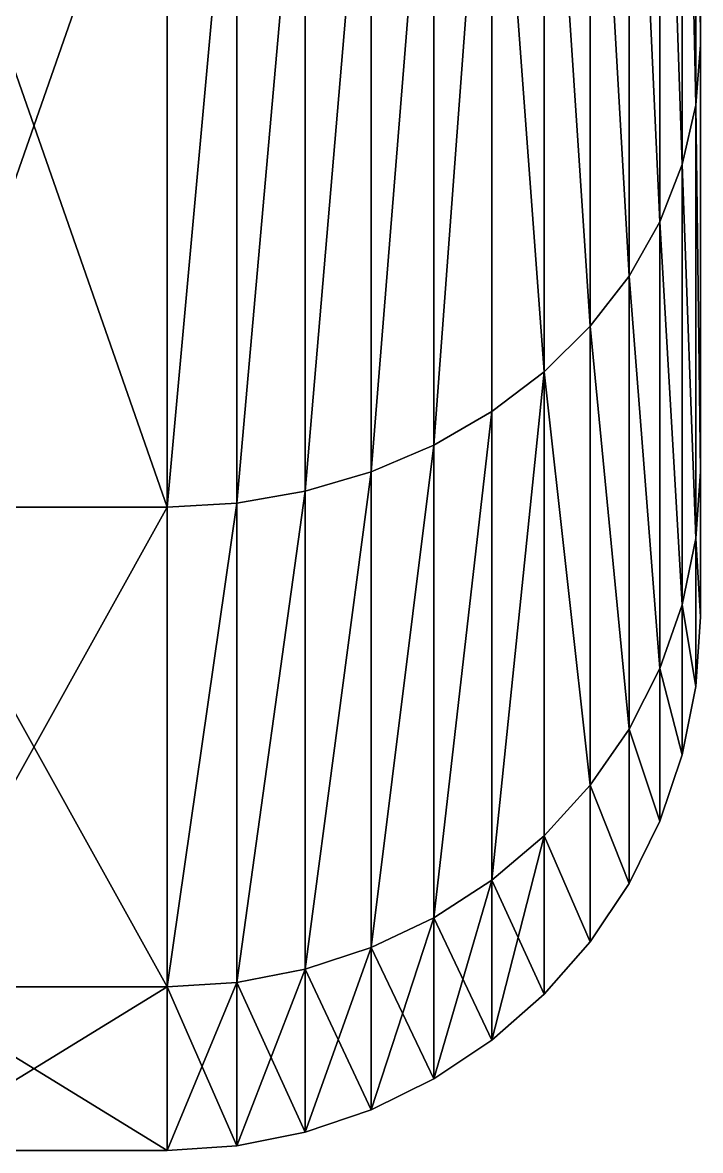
# Model space of a CAD drawing. Header units: millimetres. Extents: x 779 to 931, y 271 to 417.
# Drawn here: x 872.602 to 873.873, y 351.469 to 353.583 of the extents above; entities that cross this region are included whole.
import ezdxf

# ---------------------------------------------------------------- set-up
doc = ezdxf.new("R2010")
doc.units = ezdxf.units.MM

msp = doc.modelspace()

# ---------------------------------------------------------------- linework, layer by layer
at = {"extrusion": (1, -1.22465e-16, -1.83697e-16)}
for p, q in [((873.8732, 354.8125, 19.5035), (873.8732, 353.5412, 17.8467)), ((873.8732, 353.5412, 9.8467), (873.8732, 354.8125, 8.1898)), ((873.8646, 353.4281, 9.7814), (873.8646, 354.7202, 8.0975)), ((873.8646, 354.7202, 19.5958), (873.8646, 353.4281, 17.9119)), ((873.8391, 353.317, 9.7173), (873.8391, 354.6295, 8.0068)), ((873.8391, 354.6295, 19.6865), (873.8391, 353.317, 17.9761)), ((873.797, 353.2097, 9.6553), (873.797, 354.5419, 7.9192)), ((873.797, 354.5419, 19.7741), (873.797, 353.2097, 18.038)), ((873.7392, 353.1081, 9.5967), (873.7392, 354.459, 7.8363)), ((873.7392, 354.459, 19.8571), (873.7392, 353.1081, 18.0967)), ((873.6665, 353.014, 9.5423), (873.6665, 354.382, 7.7594)), ((873.6665, 354.382, 19.934), (873.6665, 353.014, 18.151)), ((873.5803, 352.9288, 9.4931), (873.5803, 354.3125, 7.6898)), ((873.5803, 354.3125, 20.0035), (873.5803, 352.9288, 18.2002)), ((873.4819, 352.8541, 9.45), (873.4819, 354.2515, 7.6288)), ((873.4819, 354.2515, 20.0645), (873.4819, 352.8541, 18.2433)), ((873.3732, 354.2001, 20.1159), (873.3732, 352.7912, 18.2797)), ((873.3732, 352.7912, 9.4137), (873.3732, 354.2001, 7.5774)), ((873.2558, 352.7411, 9.3847), (873.2558, 354.1592, 7.5365)), ((873.2558, 354.1592, 20.1568), (873.2558, 352.7411, 18.3086)), ((873.132, 352.7046, 9.3637), (873.132, 354.1295, 7.5068)), ((873.132, 354.1295, 20.1865), (873.132, 352.7046, 18.3296)), ((872.8732, 354.1054, 20.2106), (872.8732, 352.6751, 18.3467)), ((872.8732, 352.6751, 9.3467), (872.8732, 354.1054, 7.4827)), ((873.0037, 352.6825, 9.3509), (873.0037, 354.1115, 7.4888)), ((873.0037, 354.1115, 20.2046), (873.0037, 352.6825, 18.3424)), ((873.8732, 353.478, 13.8467), (873.8732, 353.7162, 12.0372)), ((873.8732, 353.7162, 15.6562), (873.8732, 353.478, 13.8467)), ((873.8732, 353.5412, 9.8467), (873.8646, 353.4281, 9.7814)), ((873.8732, 353.5412, 17.8467), (873.8646, 353.4281, 17.9119)), ((873.8732, 352.742, 11.7761), (873.8732, 353.5412, 9.8467)), ((873.8732, 353.5412, 17.8467), (873.8732, 352.742, 15.9172)), ((873.8646, 353.4281, 9.7814), (873.8391, 353.317, 9.7173)), ((873.8646, 353.4281, 17.9119), (873.8391, 353.317, 17.9761)), ((873.8646, 352.6159, 11.7423), (873.8646, 353.4281, 9.7814)), ((873.8646, 353.4281, 17.9119), (873.8646, 352.6159, 15.951)), ((873.8391, 353.317, 17.9761), (873.797, 353.2097, 18.038)), ((873.8391, 353.317, 9.7173), (873.797, 353.2097, 9.6553)), ((873.8391, 352.492, 11.7091), (873.8391, 353.317, 9.7173)), ((873.8391, 353.317, 17.9761), (873.8391, 352.492, 15.9842)), ((873.797, 353.2097, 9.6553), (873.7392, 353.1081, 9.5967)), ((873.797, 353.2097, 18.038), (873.7392, 353.1081, 18.0967)), ((873.797, 352.3723, 11.6771), (873.797, 353.2097, 9.6553)), ((873.797, 353.2097, 18.038), (873.797, 352.3723, 16.0163)), ((873.7392, 353.1081, 9.5967), (873.6665, 353.014, 9.5423)), ((873.7392, 353.1081, 18.0967), (873.6665, 353.014, 18.151)), ((873.7392, 353.1081, 18.0967), (873.7392, 352.259, 16.0466)), ((873.7392, 352.259, 11.6467), (873.7392, 353.1081, 9.5967)), ((873.6665, 353.014, 9.5423), (873.5803, 352.9288, 9.4931)), ((873.6665, 353.014, 18.151), (873.5803, 352.9288, 18.2002)), ((873.6665, 352.1539, 11.6186), (873.6665, 353.014, 9.5423)), ((873.6665, 353.014, 18.151), (873.6665, 352.1539, 16.0748)), ((873.5803, 352.9288, 18.2002), (873.4819, 352.8541, 18.2433)), ((873.5803, 352.9288, 9.4931), (873.4819, 352.8541, 9.45)), ((873.5803, 352.0589, 11.5931), (873.5803, 352.9288, 9.4931)), ((873.5803, 352.9288, 18.2002), (873.5803, 352.0589, 16.1002)), ((873.4819, 352.8541, 9.45), (873.3732, 352.7912, 9.4137)), ((873.4819, 352.8541, 18.2433), (873.3732, 352.7912, 18.2797)), ((873.4819, 351.9756, 11.5708), (873.4819, 352.8541, 9.45)), ((873.4819, 352.8541, 18.2433), (873.4819, 351.9756, 16.1226)), ((873.3732, 352.7912, 9.4137), (873.2558, 352.7411, 9.3847)), ((873.3732, 352.7912, 18.2797), (873.2558, 352.7411, 18.3086)), ((873.3732, 352.7912, 18.2797), (873.3732, 351.9054, 16.1414)), ((873.3732, 351.9054, 11.552), (873.3732, 352.7912, 9.4137)), ((873.2558, 352.7411, 18.3086), (873.132, 352.7046, 18.3296)), ((873.2558, 352.7411, 9.3847), (873.132, 352.7046, 9.3637)), ((873.2558, 351.8496, 11.537), (873.2558, 352.7411, 9.3847)), ((873.2558, 352.7411, 18.3086), (873.2558, 351.8496, 16.1563)), ((873.8732, 352.742, 11.7761), (873.8646, 352.6159, 11.7423)), ((873.8732, 352.742, 15.9172), (873.8646, 352.6159, 15.951)), ((873.8732, 352.4694, 13.8467), (873.8732, 352.742, 11.7761)), ((873.8732, 352.742, 15.9172), (873.8732, 352.4694, 13.8467)), ((873.132, 352.7046, 18.3296), (873.0037, 352.6825, 18.3424)), ((873.132, 352.7046, 9.3637), (873.0037, 352.6825, 9.3509)), ((873.132, 351.8089, 11.5261), (873.132, 352.7046, 9.3637)), ((873.132, 352.7046, 18.3296), (873.132, 351.8089, 16.1672)), ((873.0037, 352.6825, 18.3424), (872.8732, 352.6751, 18.3467)), ((873.0037, 352.6825, 9.3509), (872.8732, 352.6751, 9.3467)), ((873.0037, 352.6825, 18.3424), (873.0037, 351.7843, 16.1738)), ((873.0037, 351.7843, 11.5195), (873.0037, 352.6825, 9.3509)), ((872.3732, 352.6751, 9.3467), (872.8732, 352.6751, 9.3467)), ((872.3732, 352.6751, 18.3467), (872.8732, 352.6751, 18.3467)), ((872.8732, 351.776, 11.5173), (872.8732, 352.6751, 9.3467)), ((872.8732, 352.6751, 18.3467), (872.8732, 351.776, 16.176)), ((873.8646, 352.6159, 11.7423), (873.8391, 352.492, 11.7091)), ((873.8646, 352.6159, 15.951), (873.8391, 352.492, 15.9842)), ((873.8646, 352.3388, 13.8467), (873.8646, 352.6159, 11.7423)), ((873.8646, 352.6159, 15.951), (873.8646, 352.3388, 13.8467)), ((873.8391, 352.492, 11.7091), (873.797, 352.3723, 11.6771)), ((873.8391, 352.492, 15.9842), (873.797, 352.3723, 16.0163)), ((873.8391, 352.2105, 13.8467), (873.8391, 352.492, 11.7091)), ((873.8391, 352.492, 15.9842), (873.8391, 352.2105, 13.8467)), ((873.8646, 352.3388, 13.8467), (873.8732, 352.4694, 13.8467)), ((873.797, 352.3723, 16.0163), (873.7392, 352.259, 16.0466)), ((873.797, 352.3723, 11.6771), (873.7392, 352.259, 11.6467)), ((873.797, 352.0867, 13.8467), (873.797, 352.3723, 11.6771)), ((873.797, 352.3723, 16.0163), (873.797, 352.0867, 13.8467)), ((873.8391, 352.2105, 13.8467), (873.8646, 352.3388, 13.8467)), ((873.7392, 352.259, 11.6467), (873.6665, 352.1539, 11.6186)), ((873.7392, 352.259, 16.0466), (873.6665, 352.1539, 16.0748)), ((873.7392, 351.9694, 13.8467), (873.7392, 352.259, 11.6467)), ((873.7392, 352.259, 16.0466), (873.7392, 351.9694, 13.8467)), ((873.797, 352.0867, 13.8467), (873.8391, 352.2105, 13.8467)), ((873.6665, 352.1539, 11.6186), (873.5803, 352.0589, 11.5931)), ((873.6665, 352.1539, 16.0748), (873.5803, 352.0589, 16.1002)), ((873.6665, 352.1539, 16.0748), (873.6665, 351.8606, 13.8467)), ((873.6665, 351.8606, 13.8467), (873.6665, 352.1539, 11.6186)), ((873.7392, 351.9694, 13.8467), (873.797, 352.0867, 13.8467)), ((873.5803, 352.0589, 11.5931), (873.4819, 351.9756, 11.5708)), ((873.5803, 352.0589, 16.1002), (873.4819, 351.9756, 16.1226)), ((873.5803, 351.7623, 13.8467), (873.5803, 352.0589, 11.5931)), ((873.5803, 352.0589, 16.1002), (873.5803, 351.7623, 13.8467)), ((873.4819, 351.9756, 11.5708), (873.3732, 351.9054, 11.552)), ((873.4819, 351.9756, 16.1226), (873.3732, 351.9054, 16.1414)), ((873.4819, 351.676, 13.8467), (873.4819, 351.9756, 11.5708)), ((873.4819, 351.9756, 16.1226), (873.4819, 351.676, 13.8467)), ((873.6665, 351.8606, 13.8467), (873.7392, 351.9694, 13.8467)), ((873.3732, 351.9054, 11.552), (873.2558, 351.8496, 11.537)), ((873.3732, 351.9054, 16.1414), (873.2558, 351.8496, 16.1563)), ((873.3732, 351.6033, 13.8467), (873.3732, 351.9054, 11.552)), ((873.3732, 351.9054, 16.1414), (873.3732, 351.6033, 13.8467)), ((873.5803, 351.7623, 13.8467), (873.6665, 351.8606, 13.8467)), ((873.2558, 351.8496, 16.1563), (873.132, 351.8089, 16.1672)), ((873.2558, 351.8496, 11.537), (873.132, 351.8089, 11.5261)), ((873.2558, 351.5455, 13.8467), (873.2558, 351.8496, 11.537)), ((873.2558, 351.8496, 16.1563), (873.2558, 351.5455, 13.8467)), ((873.132, 351.8089, 11.5261), (873.0037, 351.7843, 11.5195)), ((873.132, 351.8089, 16.1672), (873.0037, 351.7843, 16.1738)), ((873.132, 351.5034, 13.8467), (873.132, 351.8089, 11.5261)), ((873.132, 351.8089, 16.1672), (873.132, 351.5034, 13.8467)), ((872.3732, 351.776, 16.176), (872.8732, 351.776, 16.176)), ((872.3732, 351.776, 11.5173), (872.8732, 351.776, 11.5173)), ((873.0037, 351.7843, 11.5195), (872.8732, 351.776, 11.5173)), ((873.0037, 351.7843, 16.1738), (872.8732, 351.776, 16.176)), ((872.8732, 351.4694, 13.8467), (872.8732, 351.776, 11.5173)), ((872.8732, 351.776, 16.176), (872.8732, 351.4694, 13.8467)), ((873.0037, 351.4779, 13.8467), (873.0037, 351.7843, 11.5195)), ((873.0037, 351.7843, 16.1738), (873.0037, 351.4779, 13.8467)), ((873.4819, 351.676, 13.8467), (873.5803, 351.7623, 13.8467)), ((873.3732, 351.6033, 13.8467), (873.4819, 351.676, 13.8467)), ((873.2558, 351.5455, 13.8467), (873.3732, 351.6033, 13.8467)), ((873.132, 351.5034, 13.8467), (873.2558, 351.5455, 13.8467)), ((873.0037, 351.4779, 13.8467), (873.132, 351.5034, 13.8467)), ((872.8732, 351.4694, 13.8467), (873.0037, 351.4779, 13.8467)), ((872.3732, 351.4694, 13.8467), (872.8732, 351.4694, 13.8467))]:
    msp.add_line(p, q, dxfattribs=at)

# ---------------------------------------------------------------- meshes
at = {"color": 160, "true_color": 0x3232ff}
mesh = msp.add_polyface(dxfattribs=at)
corners = [(873.8732, 368.1968, 15.9172), (873.8732, 368.1968, 11.7761), (873.8732, 368.4694, 13.8467), (873.8732, 367.3976, 17.8467), (873.8732, 367.4607, 13.8467), (873.8732, 367.2225, 15.6562), (873.8732, 366.1262, 19.5035), (873.8732, 366.5241, 17.3424), (873.8732, 365.413, 18.7903), (873.8732, 364.4694, 20.7749), (873.8732, 363.965, 19.9014), (873.8732, 362.5399, 21.5741), (873.8732, 362.2789, 20.5998), (873.8732, 360.4694, 21.8467), (873.8732, 360.4694, 20.838), (873.8732, 358.3988, 21.5741), (873.8732, 358.6599, 20.5998), (873.8732, 356.9737, 19.9014), (873.8732, 356.4694, 20.7749), (873.8732, 355.5257, 18.7903), (873.8732, 354.8125, 19.5035), (873.8732, 354.4147, 17.3424), (873.8732, 353.5412, 17.8467), (873.8732, 353.7162, 15.6562), (873.8732, 353.478, 13.8467), (873.8732, 352.742, 15.9172), (873.8732, 367.3976, 9.8467), (873.8732, 367.2225, 12.0372), (873.8732, 366.1262, 8.1898), (873.8732, 366.5241, 10.351), (873.8732, 365.413, 8.903), (873.8732, 364.4694, 6.9185), (873.8732, 363.965, 7.792), (873.8732, 362.5399, 6.1193), (873.8732, 362.2789, 7.0935), (873.8732, 360.4694, 5.8467), (873.8732, 360.4694, 6.8553), (873.8732, 358.6599, 7.0935), (873.8732, 358.3988, 6.1193), (873.8732, 356.9737, 7.792), (873.8732, 356.4694, 6.9185), (873.8732, 355.5257, 8.903), (873.8732, 354.8125, 8.1898), (873.8732, 354.4147, 10.351), (873.8732, 353.5412, 9.8467), (873.8732, 353.7162, 12.0372), (873.8732, 352.742, 11.7761), (873.8732, 352.4694, 13.8467)]
mesh.append_faces([[corners[k] for k in face] for face in [(0, 1, 2), (46, 25, 47)]], dxfattribs={"vtx0": -1, "color": 160})
mesh.append_faces([[corners[k] for k in face] for face in [(4, 3, 5), (5, 6, 7), (7, 6, 8), (8, 9, 10), (10, 11, 12), (12, 13, 14), (14, 15, 16), (16, 15, 17), (17, 18, 19), (19, 20, 21), (21, 22, 23), (23, 22, 24), (26, 27, 28), (28, 30, 31), (31, 32, 33), (33, 34, 35), (35, 37, 38), (38, 39, 40), (40, 41, 42), (42, 43, 44), (44, 24, 46)]], dxfattribs={"vtx0": -1, "vtx1": -1, "color": 160})
mesh.append_faces([[corners[k] for k in face] for face in [(1, 3, 4), (46, 24, 25)]], dxfattribs={"vtx0": -1, "vtx1": -1, "vtx2": -1, "color": 160})
mesh.append_faces([[corners[k] for k in face] for face in [(1, 0, 3), (5, 3, 6), (8, 6, 9), (10, 9, 11), (12, 11, 13), (14, 13, 15), (17, 15, 18), (19, 18, 20), (21, 20, 22), (24, 22, 25), (4, 26, 1), (26, 4, 27), (28, 27, 29), (28, 29, 30), (31, 30, 32), (33, 32, 34), (35, 34, 36), (35, 36, 37), (38, 37, 39), (40, 39, 41), (42, 41, 43), (44, 43, 45), (44, 45, 24)]], dxfattribs={"vtx0": -1, "vtx2": -1, "color": 160})
mesh = msp.add_polyface()
corners = [(873.8732, 367.2225, 15.6562), (873.8732, 367.2225, 12.0372), (873.8732, 367.4607, 13.8467), (873.8732, 366.5241, 17.3424), (873.8732, 366.5241, 10.351), (873.8732, 365.413, 18.7903), (873.8732, 365.413, 8.903), (873.8732, 364.9392, 13.8467), (873.8732, 364.7869, 15.0035), (873.8732, 363.965, 19.9014), (873.8732, 364.3403, 16.0816), (873.8732, 363.63, 17.0073), (873.8732, 362.2789, 20.5998), (873.8732, 362.7043, 17.7176), (873.8732, 361.6262, 18.1642), (873.8732, 360.4694, 20.838), (873.8732, 360.4694, 18.3165), (873.8732, 358.6599, 20.5998), (873.8732, 359.3125, 18.1642), (873.8732, 358.2345, 17.7176), (873.8732, 356.9737, 19.9014), (873.8732, 357.3087, 17.0073), (873.8732, 356.5984, 16.0816), (873.8732, 355.5257, 18.7903), (873.8732, 356.1519, 15.0035), (873.8732, 355.9996, 13.8467), (873.8732, 364.7869, 12.6898), (873.8732, 363.965, 7.792), (873.8732, 364.3403, 11.6118), (873.8732, 363.63, 10.686), (873.8732, 362.2789, 7.0935), (873.8732, 362.7043, 9.9757), (873.8732, 361.6262, 9.5292), (873.8732, 360.4694, 6.8553), (873.8732, 360.4694, 9.3769), (873.8732, 359.3125, 9.5292), (873.8732, 358.6599, 7.0935), (873.8732, 358.2345, 9.9757), (873.8732, 356.9737, 7.792), (873.8732, 357.3087, 10.686), (873.8732, 356.5984, 11.6118), (873.8732, 355.5257, 8.903), (873.8732, 356.1519, 12.6898), (873.8732, 354.4147, 17.3424), (873.8732, 354.4147, 10.351), (873.8732, 353.7162, 15.6562), (873.8732, 353.7162, 12.0372), (873.8732, 353.478, 13.8467)]
mesh.append_faces([[corners[k] for k in face] for face in [(0, 1, 2), (46, 45, 47)]], dxfattribs={"vtx0": -1})
mesh.append_faces([[corners[k] for k in face] for face in [(1, 3, 4), (4, 5, 6), (7, 5, 8), (8, 9, 10), (10, 9, 11), (11, 12, 13), (13, 12, 14), (14, 15, 16), (16, 17, 18), (18, 17, 19), (19, 20, 21), (21, 20, 22), (22, 23, 24), (24, 23, 25), (6, 26, 27), (26, 6, 7), (27, 29, 30), (30, 32, 33), (33, 35, 36), (36, 37, 38), (38, 40, 41), (41, 43, 44), (44, 45, 46)]], dxfattribs={"vtx0": -1, "vtx1": -1})
mesh.append_faces([[corners[k] for k in face] for face in [(6, 5, 7), (41, 25, 23)]], dxfattribs={"vtx0": -1, "vtx1": -1, "vtx2": -1})
mesh.append_faces([[corners[k] for k in face] for face in [(1, 0, 3), (4, 3, 5), (8, 5, 9), (11, 9, 12), (14, 12, 15), (16, 15, 17), (19, 17, 20), (22, 20, 23), (27, 26, 28), (27, 28, 29), (30, 29, 31), (30, 31, 32), (33, 32, 34), (33, 34, 35), (36, 35, 37), (38, 37, 39), (38, 39, 40), (41, 40, 42), (41, 42, 25), (41, 23, 43), (44, 43, 45)]], dxfattribs={"vtx0": -1, "vtx2": -1})
mesh = msp.add_polyface(dxfattribs=at)
corners = [(873.8732, 353.5412, 9.8467), (873.8646, 354.7202, 8.0975), (873.8732, 354.8125, 8.1898), (873.8646, 353.4281, 9.7814)]
mesh.append_faces([[corners[k] for k in face] for face in [(0, 1, 2), (1, 0, 3)]], dxfattribs={"vtx0": -1, "color": 160})
mesh = msp.add_polyface(dxfattribs=at)
corners = [(873.8646, 354.7202, 19.5958), (873.8732, 353.5412, 17.8467), (873.8732, 354.8125, 19.5035), (873.8646, 353.4281, 17.9119)]
mesh.append_faces([[corners[k] for k in face] for face in [(0, 1, 2), (1, 0, 3)]], dxfattribs={"vtx0": -1, "color": 160})
mesh = msp.add_polyface(dxfattribs=at)
corners = [(873.8646, 353.4281, 9.7814), (873.8391, 354.6295, 8.0068), (873.8646, 354.7202, 8.0975), (873.8391, 353.317, 9.7173)]
mesh.append_faces([[corners[k] for k in face] for face in [(0, 1, 2), (1, 0, 3)]], dxfattribs={"vtx0": -1, "color": 160})
mesh = msp.add_polyface(dxfattribs=at)
corners = [(873.8391, 354.6295, 19.6865), (873.8646, 353.4281, 17.9119), (873.8646, 354.7202, 19.5958), (873.8391, 353.317, 17.9761)]
mesh.append_faces([[corners[k] for k in face] for face in [(0, 1, 2), (1, 0, 3)]], dxfattribs={"vtx0": -1, "color": 160})
mesh = msp.add_polyface(dxfattribs=at)
corners = [(873.8391, 353.317, 9.7173), (873.797, 354.5419, 7.9192), (873.8391, 354.6295, 8.0068), (873.797, 353.2097, 9.6553)]
mesh.append_faces([[corners[k] for k in face] for face in [(0, 1, 2), (1, 0, 3)]], dxfattribs={"vtx0": -1, "color": 160})
mesh = msp.add_polyface(dxfattribs=at)
corners = [(873.797, 354.5419, 19.7741), (873.8391, 353.317, 17.9761), (873.8391, 354.6295, 19.6865), (873.797, 353.2097, 18.038)]
mesh.append_faces([[corners[k] for k in face] for face in [(0, 1, 2), (1, 0, 3)]], dxfattribs={"vtx0": -1, "color": 160})
mesh = msp.add_polyface(dxfattribs=at)
corners = [(873.797, 353.2097, 9.6553), (873.7392, 354.459, 7.8363), (873.797, 354.5419, 7.9192), (873.7392, 353.1081, 9.5967)]
mesh.append_faces([[corners[k] for k in face] for face in [(0, 1, 2), (1, 0, 3)]], dxfattribs={"vtx0": -1, "color": 160})
mesh = msp.add_polyface(dxfattribs=at)
corners = [(873.7392, 354.459, 19.8571), (873.797, 353.2097, 18.038), (873.797, 354.5419, 19.7741), (873.7392, 353.1081, 18.0967)]
mesh.append_faces([[corners[k] for k in face] for face in [(0, 1, 2), (1, 0, 3)]], dxfattribs={"vtx0": -1, "color": 160})
mesh = msp.add_polyface(dxfattribs=at)
corners = [(873.7392, 353.1081, 9.5967), (873.6665, 354.382, 7.7594), (873.7392, 354.459, 7.8363), (873.6665, 353.014, 9.5423)]
mesh.append_faces([[corners[k] for k in face] for face in [(0, 1, 2), (1, 0, 3)]], dxfattribs={"vtx0": -1, "color": 160})
mesh = msp.add_polyface(dxfattribs=at)
corners = [(873.6665, 354.382, 19.934), (873.7392, 353.1081, 18.0967), (873.7392, 354.459, 19.8571), (873.6665, 353.014, 18.151)]
mesh.append_faces([[corners[k] for k in face] for face in [(0, 1, 2), (1, 0, 3)]], dxfattribs={"vtx0": -1, "color": 160})
mesh = msp.add_polyface(dxfattribs=at)
corners = [(873.6665, 353.014, 9.5423), (873.5803, 354.3125, 7.6898), (873.6665, 354.382, 7.7594), (873.5803, 352.9288, 9.4931)]
mesh.append_faces([[corners[k] for k in face] for face in [(0, 1, 2), (1, 0, 3)]], dxfattribs={"vtx0": -1, "color": 160})
mesh = msp.add_polyface(dxfattribs=at)
corners = [(873.5803, 354.3125, 20.0035), (873.6665, 353.014, 18.151), (873.6665, 354.382, 19.934), (873.5803, 352.9288, 18.2002)]
mesh.append_faces([[corners[k] for k in face] for face in [(0, 1, 2), (1, 0, 3)]], dxfattribs={"vtx0": -1, "color": 160})
mesh = msp.add_polyface(dxfattribs=at)
corners = [(873.5803, 352.9288, 9.4931), (873.4819, 354.2515, 7.6288), (873.5803, 354.3125, 7.6898), (873.4819, 352.8541, 9.45)]
mesh.append_faces([[corners[k] for k in face] for face in [(0, 1, 2), (1, 0, 3)]], dxfattribs={"vtx0": -1, "color": 160})
mesh = msp.add_polyface(dxfattribs=at)
corners = [(873.4819, 354.2515, 20.0645), (873.5803, 352.9288, 18.2002), (873.5803, 354.3125, 20.0035), (873.4819, 352.8541, 18.2433)]
mesh.append_faces([[corners[k] for k in face] for face in [(0, 1, 2), (1, 0, 3)]], dxfattribs={"vtx0": -1, "color": 160})
mesh = msp.add_polyface(dxfattribs=at)
corners = [(873.3732, 352.7912, 9.4137), (873.4819, 354.2515, 7.6288), (873.4819, 352.8541, 9.45), (873.3732, 354.2001, 7.5774)]
mesh.append_faces([[corners[k] for k in face] for face in [(0, 1, 2), (1, 0, 3)]], dxfattribs={"vtx0": -1, "color": 160})
mesh = msp.add_polyface(dxfattribs=at)
corners = [(873.3732, 352.7912, 18.2797), (873.4819, 354.2515, 20.0645), (873.3732, 354.2001, 20.1159), (873.4819, 352.8541, 18.2433)]
mesh.append_faces([[corners[k] for k in face] for face in [(0, 1, 2), (1, 0, 3)]], dxfattribs={"vtx0": -1, "color": 160})
mesh = msp.add_polyface(dxfattribs=at)
corners = [(873.2558, 352.7411, 9.3847), (873.3732, 354.2001, 7.5774), (873.3732, 352.7912, 9.4137), (873.2558, 354.1592, 7.5365)]
mesh.append_faces([[corners[k] for k in face] for face in [(0, 1, 2), (1, 0, 3)]], dxfattribs={"vtx0": -1, "color": 160})
mesh = msp.add_polyface(dxfattribs=at)
corners = [(873.2558, 352.7411, 18.3086), (873.3732, 354.2001, 20.1159), (873.2558, 354.1592, 20.1568), (873.3732, 352.7912, 18.2797)]
mesh.append_faces([[corners[k] for k in face] for face in [(0, 1, 2), (1, 0, 3)]], dxfattribs={"vtx0": -1, "color": 160})
mesh = msp.add_polyface(dxfattribs=at)
corners = [(873.132, 352.7046, 9.3637), (873.2558, 354.1592, 7.5365), (873.2558, 352.7411, 9.3847), (873.132, 354.1295, 7.5068)]
mesh.append_faces([[corners[k] for k in face] for face in [(0, 1, 2), (1, 0, 3)]], dxfattribs={"vtx0": -1, "color": 160})
mesh = msp.add_polyface(dxfattribs=at)
corners = [(873.132, 352.7046, 18.3296), (873.2558, 354.1592, 20.1568), (873.132, 354.1295, 20.1865), (873.2558, 352.7411, 18.3086)]
mesh.append_faces([[corners[k] for k in face] for face in [(0, 1, 2), (1, 0, 3)]], dxfattribs={"vtx0": -1, "color": 160})
mesh = msp.add_polyface(dxfattribs=at)
corners = [(873.0037, 352.6825, 9.3509), (873.132, 354.1295, 7.5068), (873.132, 352.7046, 9.3637), (873.0037, 354.1115, 7.4888)]
mesh.append_faces([[corners[k] for k in face] for face in [(0, 1, 2), (1, 0, 3)]], dxfattribs={"vtx0": -1, "color": 160})
mesh = msp.add_polyface(dxfattribs=at)
corners = [(873.0037, 352.6825, 18.3424), (873.132, 354.1295, 20.1865), (873.0037, 354.1115, 20.2046), (873.132, 352.7046, 18.3296)]
mesh.append_faces([[corners[k] for k in face] for face in [(0, 1, 2), (1, 0, 3)]], dxfattribs={"vtx0": -1, "color": 160})
mesh = msp.add_polyface(dxfattribs=at)
corners = [(872.3732, 354.1054, 7.4827), (872.8732, 352.6751, 9.3467), (872.3732, 352.6751, 9.3467), (872.8732, 354.1054, 7.4827)]
mesh.append_faces([[corners[k] for k in face] for face in [(0, 1, 2), (1, 0, 3)]], dxfattribs={"vtx0": -1, "color": 160})
mesh = msp.add_polyface(dxfattribs=at)
corners = [(872.3732, 352.6751, 18.3467), (872.8732, 354.1054, 20.2106), (872.3732, 354.1054, 20.2106), (872.8732, 352.6751, 18.3467)]
mesh.append_faces([[corners[k] for k in face] for face in [(0, 1, 2), (1, 0, 3)]], dxfattribs={"vtx0": -1, "color": 160})
mesh = msp.add_polyface(dxfattribs=at)
corners = [(872.8732, 352.6751, 9.3467), (873.0037, 354.1115, 7.4888), (873.0037, 352.6825, 9.3509), (872.8732, 354.1054, 7.4827)]
mesh.append_faces([[corners[k] for k in face] for face in [(0, 1, 2), (1, 0, 3)]], dxfattribs={"vtx0": -1, "color": 160})
mesh = msp.add_polyface(dxfattribs=at)
corners = [(872.8732, 352.6751, 18.3467), (873.0037, 354.1115, 20.2046), (872.8732, 354.1054, 20.2106), (873.0037, 352.6825, 18.3424)]
mesh.append_faces([[corners[k] for k in face] for face in [(0, 1, 2), (1, 0, 3)]], dxfattribs={"vtx0": -1, "color": 160})
mesh = msp.add_polyface(dxfattribs=at)
corners = [(873.8732, 352.742, 11.7761), (873.8646, 353.4281, 9.7814), (873.8732, 353.5412, 9.8467), (873.8646, 352.6159, 11.7423)]
mesh.append_faces([[corners[k] for k in face] for face in [(0, 1, 2), (1, 0, 3)]], dxfattribs={"vtx0": -1, "color": 160})
mesh = msp.add_polyface(dxfattribs=at)
corners = [(873.8646, 353.4281, 17.9119), (873.8732, 352.742, 15.9172), (873.8732, 353.5412, 17.8467), (873.8646, 352.6159, 15.951)]
mesh.append_faces([[corners[k] for k in face] for face in [(0, 1, 2), (1, 0, 3)]], dxfattribs={"vtx0": -1, "color": 160})
mesh = msp.add_polyface(dxfattribs=at)
corners = [(873.8646, 352.6159, 11.7423), (873.8391, 353.317, 9.7173), (873.8646, 353.4281, 9.7814), (873.8391, 352.492, 11.7091)]
mesh.append_faces([[corners[k] for k in face] for face in [(0, 1, 2), (1, 0, 3)]], dxfattribs={"vtx0": -1, "color": 160})
mesh = msp.add_polyface(dxfattribs=at)
corners = [(873.8391, 353.317, 17.9761), (873.8646, 352.6159, 15.951), (873.8646, 353.4281, 17.9119), (873.8391, 352.492, 15.9842)]
mesh.append_faces([[corners[k] for k in face] for face in [(0, 1, 2), (1, 0, 3)]], dxfattribs={"vtx0": -1, "color": 160})
mesh = msp.add_polyface(dxfattribs=at)
corners = [(873.8391, 352.492, 11.7091), (873.797, 353.2097, 9.6553), (873.8391, 353.317, 9.7173), (873.797, 352.3723, 11.6771)]
mesh.append_faces([[corners[k] for k in face] for face in [(0, 1, 2), (1, 0, 3)]], dxfattribs={"vtx0": -1, "color": 160})
mesh = msp.add_polyface(dxfattribs=at)
corners = [(873.797, 353.2097, 18.038), (873.8391, 352.492, 15.9842), (873.8391, 353.317, 17.9761), (873.797, 352.3723, 16.0163)]
mesh.append_faces([[corners[k] for k in face] for face in [(0, 1, 2), (1, 0, 3)]], dxfattribs={"vtx0": -1, "color": 160})
mesh = msp.add_polyface(dxfattribs=at)
corners = [(873.797, 352.3723, 11.6771), (873.7392, 353.1081, 9.5967), (873.797, 353.2097, 9.6553), (873.7392, 352.259, 11.6467)]
mesh.append_faces([[corners[k] for k in face] for face in [(0, 1, 2), (1, 0, 3)]], dxfattribs={"vtx0": -1, "color": 160})
mesh = msp.add_polyface(dxfattribs=at)
corners = [(873.7392, 353.1081, 18.0967), (873.797, 352.3723, 16.0163), (873.797, 353.2097, 18.038), (873.7392, 352.259, 16.0466)]
mesh.append_faces([[corners[k] for k in face] for face in [(0, 1, 2), (1, 0, 3)]], dxfattribs={"vtx0": -1, "color": 160})
mesh = msp.add_polyface(dxfattribs=at)
corners = [(873.7392, 352.259, 11.6467), (873.6665, 353.014, 9.5423), (873.7392, 353.1081, 9.5967), (873.6665, 352.1539, 11.6186)]
mesh.append_faces([[corners[k] for k in face] for face in [(0, 1, 2), (1, 0, 3)]], dxfattribs={"vtx0": -1, "color": 160})
mesh = msp.add_polyface(dxfattribs=at)
corners = [(873.6665, 353.014, 18.151), (873.7392, 352.259, 16.0466), (873.7392, 353.1081, 18.0967), (873.6665, 352.1539, 16.0748)]
mesh.append_faces([[corners[k] for k in face] for face in [(0, 1, 2), (1, 0, 3)]], dxfattribs={"vtx0": -1, "color": 160})
mesh = msp.add_polyface(dxfattribs=at)
corners = [(873.6665, 352.1539, 11.6186), (873.5803, 352.9288, 9.4931), (873.6665, 353.014, 9.5423), (873.5803, 352.0589, 11.5931)]
mesh.append_faces([[corners[k] for k in face] for face in [(0, 1, 2), (1, 0, 3)]], dxfattribs={"vtx0": -1, "color": 160})
mesh = msp.add_polyface(dxfattribs=at)
corners = [(873.5803, 352.9288, 18.2002), (873.6665, 352.1539, 16.0748), (873.6665, 353.014, 18.151), (873.5803, 352.0589, 16.1002)]
mesh.append_faces([[corners[k] for k in face] for face in [(0, 1, 2), (1, 0, 3)]], dxfattribs={"vtx0": -1, "color": 160})
mesh = msp.add_polyface(dxfattribs=at)
corners = [(873.4819, 351.9756, 11.5708), (873.5803, 352.9288, 9.4931), (873.5803, 352.0589, 11.5931), (873.4819, 352.8541, 9.45)]
mesh.append_faces([[corners[k] for k in face] for face in [(0, 1, 2), (1, 0, 3)]], dxfattribs={"vtx0": -1, "color": 160})
mesh = msp.add_polyface(dxfattribs=at)
corners = [(873.4819, 351.9756, 16.1226), (873.5803, 352.9288, 18.2002), (873.4819, 352.8541, 18.2433), (873.5803, 352.0589, 16.1002)]
mesh.append_faces([[corners[k] for k in face] for face in [(0, 1, 2), (1, 0, 3)]], dxfattribs={"vtx0": -1, "color": 160})
mesh = msp.add_polyface(dxfattribs=at)
corners = [(873.3732, 351.9054, 11.552), (873.4819, 352.8541, 9.45), (873.4819, 351.9756, 11.5708), (873.3732, 352.7912, 9.4137)]
mesh.append_faces([[corners[k] for k in face] for face in [(0, 1, 2), (1, 0, 3)]], dxfattribs={"vtx0": -1, "color": 160})
mesh = msp.add_polyface(dxfattribs=at)
corners = [(873.3732, 351.9054, 16.1414), (873.4819, 352.8541, 18.2433), (873.3732, 352.7912, 18.2797), (873.4819, 351.9756, 16.1226)]
mesh.append_faces([[corners[k] for k in face] for face in [(0, 1, 2), (1, 0, 3)]], dxfattribs={"vtx0": -1, "color": 160})
mesh = msp.add_polyface(dxfattribs=at)
corners = [(873.2558, 351.8496, 11.537), (873.3732, 352.7912, 9.4137), (873.3732, 351.9054, 11.552), (873.2558, 352.7411, 9.3847)]
mesh.append_faces([[corners[k] for k in face] for face in [(0, 1, 2), (1, 0, 3)]], dxfattribs={"vtx0": -1, "color": 160})
mesh = msp.add_polyface(dxfattribs=at)
corners = [(873.2558, 351.8496, 16.1563), (873.3732, 352.7912, 18.2797), (873.2558, 352.7411, 18.3086), (873.3732, 351.9054, 16.1414)]
mesh.append_faces([[corners[k] for k in face] for face in [(0, 1, 2), (1, 0, 3)]], dxfattribs={"vtx0": -1, "color": 160})
mesh = msp.add_polyface(dxfattribs=at)
corners = [(873.132, 351.8089, 11.5261), (873.2558, 352.7411, 9.3847), (873.2558, 351.8496, 11.537), (873.132, 352.7046, 9.3637)]
mesh.append_faces([[corners[k] for k in face] for face in [(0, 1, 2), (1, 0, 3)]], dxfattribs={"vtx0": -1, "color": 160})
mesh = msp.add_polyface(dxfattribs=at)
corners = [(873.132, 351.8089, 16.1672), (873.2558, 352.7411, 18.3086), (873.132, 352.7046, 18.3296), (873.2558, 351.8496, 16.1563)]
mesh.append_faces([[corners[k] for k in face] for face in [(0, 1, 2), (1, 0, 3)]], dxfattribs={"vtx0": -1, "color": 160})
mesh = msp.add_polyface(dxfattribs=at)
corners = [(873.8732, 352.4694, 13.8467), (873.8646, 352.6159, 11.7423), (873.8732, 352.742, 11.7761), (873.8646, 352.3388, 13.8467)]
mesh.append_faces([[corners[k] for k in face] for face in [(0, 1, 2), (1, 0, 3)]], dxfattribs={"vtx0": -1, "color": 160})
mesh = msp.add_polyface(dxfattribs=at)
corners = [(873.8646, 352.6159, 15.951), (873.8732, 352.4694, 13.8467), (873.8732, 352.742, 15.9172), (873.8646, 352.3388, 13.8467)]
mesh.append_faces([[corners[k] for k in face] for face in [(0, 1, 2), (1, 0, 3)]], dxfattribs={"vtx0": -1, "color": 160})
mesh = msp.add_polyface(dxfattribs=at)
corners = [(873.0037, 351.7843, 11.5195), (873.132, 352.7046, 9.3637), (873.132, 351.8089, 11.5261), (873.0037, 352.6825, 9.3509)]
mesh.append_faces([[corners[k] for k in face] for face in [(0, 1, 2), (1, 0, 3)]], dxfattribs={"vtx0": -1, "color": 160})
mesh = msp.add_polyface(dxfattribs=at)
corners = [(873.0037, 351.7843, 16.1738), (873.132, 352.7046, 18.3296), (873.0037, 352.6825, 18.3424), (873.132, 351.8089, 16.1672)]
mesh.append_faces([[corners[k] for k in face] for face in [(0, 1, 2), (1, 0, 3)]], dxfattribs={"vtx0": -1, "color": 160})
mesh = msp.add_polyface(dxfattribs=at)
corners = [(872.8732, 351.776, 11.5173), (873.0037, 352.6825, 9.3509), (873.0037, 351.7843, 11.5195), (872.8732, 352.6751, 9.3467)]
mesh.append_faces([[corners[k] for k in face] for face in [(0, 1, 2), (1, 0, 3)]], dxfattribs={"vtx0": -1, "color": 160})
mesh = msp.add_polyface(dxfattribs=at)
corners = [(872.8732, 351.776, 16.176), (873.0037, 352.6825, 18.3424), (872.8732, 352.6751, 18.3467), (873.0037, 351.7843, 16.1738)]
mesh.append_faces([[corners[k] for k in face] for face in [(0, 1, 2), (1, 0, 3)]], dxfattribs={"vtx0": -1, "color": 160})
mesh = msp.add_polyface(dxfattribs=at)
corners = [(872.3732, 351.776, 16.176), (872.8732, 352.6751, 18.3467), (872.3732, 352.6751, 18.3467), (872.8732, 351.776, 16.176)]
mesh.append_faces([[corners[k] for k in face] for face in [(0, 1, 2), (1, 0, 3)]], dxfattribs={"vtx0": -1, "color": 160})
mesh = msp.add_polyface(dxfattribs=at)
corners = [(872.3732, 352.6751, 9.3467), (872.8732, 351.776, 11.5173), (872.3732, 351.776, 11.5173), (872.8732, 352.6751, 9.3467)]
mesh.append_faces([[corners[k] for k in face] for face in [(0, 1, 2), (1, 0, 3)]], dxfattribs={"vtx0": -1, "color": 160})
mesh = msp.add_polyface(dxfattribs=at)
corners = [(873.8646, 352.3388, 13.8467), (873.8391, 352.492, 11.7091), (873.8646, 352.6159, 11.7423), (873.8391, 352.2105, 13.8467)]
mesh.append_faces([[corners[k] for k in face] for face in [(0, 1, 2), (1, 0, 3)]], dxfattribs={"vtx0": -1, "color": 160})
mesh = msp.add_polyface(dxfattribs=at)
corners = [(873.8391, 352.492, 15.9842), (873.8646, 352.3388, 13.8467), (873.8646, 352.6159, 15.951), (873.8391, 352.2105, 13.8467)]
mesh.append_faces([[corners[k] for k in face] for face in [(0, 1, 2), (1, 0, 3)]], dxfattribs={"vtx0": -1, "color": 160})
mesh = msp.add_polyface(dxfattribs=at)
corners = [(873.8391, 352.2105, 13.8467), (873.797, 352.3723, 11.6771), (873.8391, 352.492, 11.7091), (873.797, 352.0867, 13.8467)]
mesh.append_faces([[corners[k] for k in face] for face in [(0, 1, 2), (1, 0, 3)]], dxfattribs={"vtx0": -1, "color": 160})
mesh = msp.add_polyface(dxfattribs=at)
corners = [(873.797, 352.3723, 16.0163), (873.8391, 352.2105, 13.8467), (873.8391, 352.492, 15.9842), (873.797, 352.0867, 13.8467)]
mesh.append_faces([[corners[k] for k in face] for face in [(0, 1, 2), (1, 0, 3)]], dxfattribs={"vtx0": -1, "color": 160})
mesh = msp.add_polyface(dxfattribs=at)
corners = [(873.797, 352.0867, 13.8467), (873.7392, 352.259, 11.6467), (873.797, 352.3723, 11.6771), (873.7392, 351.9694, 13.8467)]
mesh.append_faces([[corners[k] for k in face] for face in [(0, 1, 2), (1, 0, 3)]], dxfattribs={"vtx0": -1, "color": 160})
mesh = msp.add_polyface(dxfattribs=at)
corners = [(873.7392, 352.259, 16.0466), (873.797, 352.0867, 13.8467), (873.797, 352.3723, 16.0163), (873.7392, 351.9694, 13.8467)]
mesh.append_faces([[corners[k] for k in face] for face in [(0, 1, 2), (1, 0, 3)]], dxfattribs={"vtx0": -1, "color": 160})
mesh = msp.add_polyface(dxfattribs=at)
corners = [(873.7392, 351.9694, 13.8467), (873.6665, 352.1539, 11.6186), (873.7392, 352.259, 11.6467), (873.6665, 351.8606, 13.8467)]
mesh.append_faces([[corners[k] for k in face] for face in [(0, 1, 2), (1, 0, 3)]], dxfattribs={"vtx0": -1, "color": 160})
mesh = msp.add_polyface(dxfattribs=at)
corners = [(873.6665, 352.1539, 16.0748), (873.7392, 351.9694, 13.8467), (873.7392, 352.259, 16.0466), (873.6665, 351.8606, 13.8467)]
mesh.append_faces([[corners[k] for k in face] for face in [(0, 1, 2), (1, 0, 3)]], dxfattribs={"vtx0": -1, "color": 160})
mesh = msp.add_polyface(dxfattribs=at)
corners = [(873.6665, 351.8606, 13.8467), (873.5803, 352.0589, 11.5931), (873.6665, 352.1539, 11.6186), (873.5803, 351.7623, 13.8467)]
mesh.append_faces([[corners[k] for k in face] for face in [(0, 1, 2), (1, 0, 3)]], dxfattribs={"vtx0": -1, "color": 160})
mesh = msp.add_polyface(dxfattribs=at)
corners = [(873.5803, 352.0589, 16.1002), (873.6665, 351.8606, 13.8467), (873.6665, 352.1539, 16.0748), (873.5803, 351.7623, 13.8467)]
mesh.append_faces([[corners[k] for k in face] for face in [(0, 1, 2), (1, 0, 3)]], dxfattribs={"vtx0": -1, "color": 160})
mesh = msp.add_polyface(dxfattribs=at)
corners = [(873.4819, 351.9756, 11.5708), (873.5803, 351.7623, 13.8467), (873.4819, 351.676, 13.8467), (873.5803, 352.0589, 11.5931)]
mesh.append_faces([[corners[k] for k in face] for face in [(0, 1, 2), (1, 0, 3)]], dxfattribs={"vtx0": -1, "color": 160})
mesh = msp.add_polyface(dxfattribs=at)
corners = [(873.4819, 351.676, 13.8467), (873.5803, 352.0589, 16.1002), (873.4819, 351.9756, 16.1226), (873.5803, 351.7623, 13.8467)]
mesh.append_faces([[corners[k] for k in face] for face in [(0, 1, 2), (1, 0, 3)]], dxfattribs={"vtx0": -1, "color": 160})
mesh = msp.add_polyface(dxfattribs=at)
corners = [(873.3732, 351.9054, 11.552), (873.4819, 351.676, 13.8467), (873.3732, 351.6033, 13.8467), (873.4819, 351.9756, 11.5708)]
mesh.append_faces([[corners[k] for k in face] for face in [(0, 1, 2), (1, 0, 3)]], dxfattribs={"vtx0": -1, "color": 160})
mesh = msp.add_polyface(dxfattribs=at)
corners = [(873.3732, 351.6033, 13.8467), (873.4819, 351.9756, 16.1226), (873.3732, 351.9054, 16.1414), (873.4819, 351.676, 13.8467)]
mesh.append_faces([[corners[k] for k in face] for face in [(0, 1, 2), (1, 0, 3)]], dxfattribs={"vtx0": -1, "color": 160})
mesh = msp.add_polyface(dxfattribs=at)
corners = [(873.2558, 351.8496, 11.537), (873.3732, 351.6033, 13.8467), (873.2558, 351.5455, 13.8467), (873.3732, 351.9054, 11.552)]
mesh.append_faces([[corners[k] for k in face] for face in [(0, 1, 2), (1, 0, 3)]], dxfattribs={"vtx0": -1, "color": 160})
mesh = msp.add_polyface(dxfattribs=at)
corners = [(873.2558, 351.5455, 13.8467), (873.3732, 351.9054, 16.1414), (873.2558, 351.8496, 16.1563), (873.3732, 351.6033, 13.8467)]
mesh.append_faces([[corners[k] for k in face] for face in [(0, 1, 2), (1, 0, 3)]], dxfattribs={"vtx0": -1, "color": 160})
mesh = msp.add_polyface(dxfattribs=at)
corners = [(873.132, 351.8089, 11.5261), (873.2558, 351.5455, 13.8467), (873.132, 351.5034, 13.8467), (873.2558, 351.8496, 11.537)]
mesh.append_faces([[corners[k] for k in face] for face in [(0, 1, 2), (1, 0, 3)]], dxfattribs={"vtx0": -1, "color": 160})
mesh = msp.add_polyface(dxfattribs=at)
corners = [(873.132, 351.5034, 13.8467), (873.2558, 351.8496, 16.1563), (873.132, 351.8089, 16.1672), (873.2558, 351.5455, 13.8467)]
mesh.append_faces([[corners[k] for k in face] for face in [(0, 1, 2), (1, 0, 3)]], dxfattribs={"vtx0": -1, "color": 160})
mesh = msp.add_polyface(dxfattribs=at)
corners = [(873.0037, 351.7843, 11.5195), (873.132, 351.5034, 13.8467), (873.0037, 351.4779, 13.8467), (873.132, 351.8089, 11.5261)]
mesh.append_faces([[corners[k] for k in face] for face in [(0, 1, 2), (1, 0, 3)]], dxfattribs={"vtx0": -1, "color": 160})
mesh = msp.add_polyface(dxfattribs=at)
corners = [(873.0037, 351.4779, 13.8467), (873.132, 351.8089, 16.1672), (873.0037, 351.7843, 16.1738), (873.132, 351.5034, 13.8467)]
mesh.append_faces([[corners[k] for k in face] for face in [(0, 1, 2), (1, 0, 3)]], dxfattribs={"vtx0": -1, "color": 160})
mesh = msp.add_polyface(dxfattribs=at)
corners = [(872.3732, 351.4694, 13.8467), (872.8732, 351.776, 16.176), (872.3732, 351.776, 16.176), (872.8732, 351.4694, 13.8467)]
mesh.append_faces([[corners[k] for k in face] for face in [(0, 1, 2), (1, 0, 3)]], dxfattribs={"vtx0": -1, "color": 160})
mesh = msp.add_polyface(dxfattribs=at)
corners = [(872.3732, 351.776, 11.5173), (872.8732, 351.4694, 13.8467), (872.3732, 351.4694, 13.8467), (872.8732, 351.776, 11.5173)]
mesh.append_faces([[corners[k] for k in face] for face in [(0, 1, 2), (1, 0, 3)]], dxfattribs={"vtx0": -1, "color": 160})
mesh = msp.add_polyface(dxfattribs=at)
corners = [(872.8732, 351.776, 11.5173), (873.0037, 351.4779, 13.8467), (872.8732, 351.4694, 13.8467), (873.0037, 351.7843, 11.5195)]
mesh.append_faces([[corners[k] for k in face] for face in [(0, 1, 2), (1, 0, 3)]], dxfattribs={"vtx0": -1, "color": 160})
mesh = msp.add_polyface(dxfattribs=at)
corners = [(872.8732, 351.4694, 13.8467), (873.0037, 351.7843, 16.1738), (872.8732, 351.776, 16.176), (873.0037, 351.4779, 13.8467)]
mesh.append_faces([[corners[k] for k in face] for face in [(0, 1, 2), (1, 0, 3)]], dxfattribs={"vtx0": -1, "color": 160})

doc.saveas('drawing.dxf')
